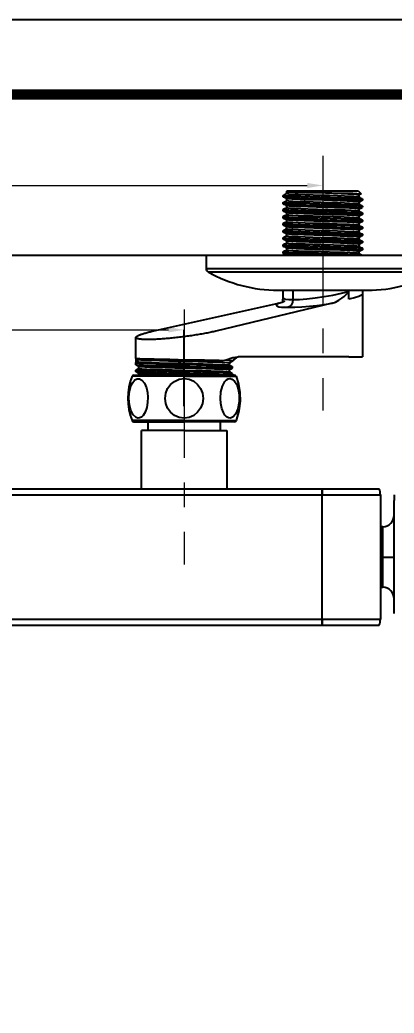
# Model space of a CAD drawing. Extents: x 1841 to 2969, y -24 to 802.
# Drawn here: x 2168.4 to 2264.7, y 547.1 to 802.5 of the extents above; entities that cross this region are included whole.
import ezdxf

# ---------------------------------------------------------------- set-up
doc = ezdxf.new("R2010")
doc.units = 0
doc.header["$LTSCALE"] = 4
doc.header["$MEASUREMENT"] = 0
doc.header["$PDMODE"] = 3
doc.header["$PDSIZE"] = -10
doc.linetypes.add('CENTER2', pattern=[28.575, 19.05, -3.175, 3.175, -3.175])
doc.layers.get('0').update_dxf_attribs({"linetype": 'CONTINUOUS'})
doc.layers.get('DEFPOINTS').update_dxf_attribs({"linetype": 'CONTINUOUS'})
doc.layers.add('1', color=7, linetype='CONTINUOUS')
doc.layers.add('Cneter', color=1, linetype='CENTER2', lineweight=13)
doc.styles.add('Daelim Dimension', font='NanumGothic_1.ttf')
doc.dimstyles.new('DEFAULT', dxfattribs={"dimscale": 2, "dimtxt": 2, "dimasz": 2, "dimexe": 0, "dimexo": 2, "dimgap": 1, "dimtad": 1, "dimdec": 1, "dimzin": 9, "dimdsep": 46, "dimtxsty": 'Daelim Dimension', "dimcen": 0.5, "dimclrd": 252, "dimclre": 252, "dimclrt": 3, "dimadec": 1, "dimazin": 0, "dimtfac": 1, "dimtdec": 1, "dimtix": 1, "dimtmove": 0, "dimatfit": 3, "dimfxl": 1, "dimtolj": 1, "dimtzin": 1, "dimlwd": 9, "dimlwe": 9, "dimarcsym": 0})

# ---------------------------------------------------------------- blocks, each defined once
blk = doc.blocks.new('*D13')
at = {"color": 5, "lineweight": 9, "ltscale": 0.5, "transparency": 16777216}
for p, q in [((2060.66, 703.17), (2060.66, 722.78)), ((2064.66, 722.78), (2206.61, 722.78)), ((2210.61, 703.17), (2210.61, 722.78))]:
    blk.add_line(p, q, dxfattribs=at)
at = {"color": 5, "ltscale": 0.5, "transparency": 16777216}
for points in [[(2064.66, 723.45), (2064.66, 722.11), (2060.66, 722.78)], [(2206.61, 723.45), (2206.61, 722.11), (2210.61, 722.78)]]:
    blk.add_solid(points, dxfattribs=at)
at = {"layer": 'DEFPOINTS', "color": 0, "ltscale": 0.5, "transparency": 16777216}
for p in [(2210.61, 722.78), (2060.66, 699.17), (2210.61, 699.17)]:
    blk.add_point(p, dxfattribs=at)
at = {"color": 7, "ltscale": 0.5, "transparency": 16777216, "insert": (2135.66, 730.21), "char_height": 10, "attachment_point": 5, "style": 'Daelim Dimension'}
blk.add_mtext('\\A1;150', dxfattribs=at)
blk = doc.blocks.new('*D14')
at = {"color": 5, "lineweight": 9, "ltscale": 0.5, "transparency": 16777216}
for p, q in [((2024.99, 763.55), (2024.99, 759.9)), ((2246.33, 763.55), (2246.33, 759.9)), ((2028.99, 759.9), (2242.33, 759.9))]:
    blk.add_line(p, q, dxfattribs=at)
at = {"color": 5, "ltscale": 0.5, "transparency": 16777216}
for points in [[(2028.99, 760.56), (2028.99, 759.23), (2024.99, 759.9)], [(2242.33, 760.56), (2242.33, 759.23), (2246.33, 759.9)]]:
    blk.add_solid(points, dxfattribs=at)
at = {"layer": 'DEFPOINTS', "color": 0, "ltscale": 0.5, "transparency": 16777216}
for p in [(2024.99, 767.55), (2246.33, 767.55), (2246.33, 759.9)]:
    blk.add_point(p, dxfattribs=at)
at = {"color": 7, "ltscale": 0.5, "transparency": 16777216, "insert": (2135.66, 767.35), "char_height": 10, "attachment_point": 5, "style": 'Daelim Dimension'}
blk.add_mtext('\\A1;150~230', dxfattribs=at)
blk = doc.blocks.new('*D22')
at = {"color": 5, "lineweight": 9, "ltscale": 0.5, "transparency": 16777216}
for p, q in [((2269.01, 644.28), (2269.01, 512.06)), ((2034.66, 642.87), (2034.66, 512.06)), ((2265.01, 512.06), (2038.66, 512.06))]:
    blk.add_line(p, q, dxfattribs=at)
at = {"color": 5, "ltscale": 0.5, "transparency": 16777216}
for points in [[(2038.66, 512.73), (2038.66, 511.39), (2034.66, 512.06)], [(2265.01, 512.73), (2265.01, 511.39), (2269.01, 512.06)]]:
    blk.add_solid(points, dxfattribs=at)
at = {"layer": 'DEFPOINTS', "color": 0, "ltscale": 0.5, "transparency": 16777216}
for p in [(2034.66, 646.87), (2269.01, 648.28), (2034.66, 512.06)]:
    blk.add_point(p, dxfattribs=at)
at = {"color": 7, "ltscale": 0.5, "transparency": 16777216, "insert": (2151.83, 519.76), "char_height": 10, "attachment_point": 5, "style": 'Daelim Dimension'}
blk.add_mtext('\\A1;234.3', dxfattribs=at)

msp = doc.modelspace()

# ---------------------------------------------------------------- linework, layer by layer
at = {"ltscale": 0.5}
for p, q in [((2255.53, 758.47), (2237.13, 758.47)), ((1937, 741.98), (2645.91, 741.98)), ((2071.66, 681.87), (2199.66, 681.87))]:
    msp.add_line(p, q, dxfattribs=at)
msp.add_lwpolyline([(1840.6, -24.32), (2969, -24.32), (2969, 802.48), (1840.6, 802.48)], close=True, dxfattribs=at)
at = {"color": 5, "linetype": 'ByBlock', "lineweight": 200, "const_width": 2.6}
msp.add_lwpolyline([(1858.75, 11.08), (2950.75, 11.08), (2950.75, 783.28), (1858.75, 783.28)], close=True, dxfattribs=at)
at = {"layer": '1', "color": 7, "linetype": 'Continuous'}
for p, q in [((2237.04, 758.37), (2237.13, 758.47)), ((2255.53, 758.47), (2256.24, 757.76)), ((2236.13, 757), (2236.13, 757.34)), ((2256.53, 756.43), (2256.53, 756.44)), ((2256.53, 756.43), (2256.53, 756.09)), ((2236.13, 755.18), (2236.13, 755.52)), ((2236.13, 753.37), (2236.13, 753.71)), ((2256.53, 754.62), (2256.53, 754.63)), ((2256.53, 754.62), (2256.53, 754.28)), ((2236.13, 751.56), (2236.13, 751.89)), ((2236.14, 751.9), (2236.14, 751.91)), ((2256.53, 752.8), (2256.53, 752.46)), ((2256.53, 750.99), (2256.53, 750.65)), ((2236.13, 749.74), (2236.13, 750.08)), ((2236.13, 747.93), (2236.13, 748.27)), ((2256.53, 749.17), (2256.53, 748.83)), ((2236.13, 746.12), (2236.13, 746.45)), ((2256.53, 747.36), (2256.53, 747.02)), ((2236.13, 744.3), (2236.13, 744.64)), ((2236.14, 744.65), (2236.14, 744.65)), ((2256.53, 745.55), (2256.53, 745.21)), ((2256.53, 743.73), (2256.53, 743.39)), ((2216.33, 741.97), (2276.33, 741.97)), ((2216.33, 741.97), (2216.33, 738.55)), ((2236.13, 742.49), (2236.13, 742.83)), ((2236.14, 742.84), (2236.14, 742.84)), ((2216.33, 738.55), (2276.33, 738.55)), ((2216.84, 737.68), (2275.82, 737.68)), ((2234.83, 732.97), (2257.83, 732.97)), ((2236.13, 731.07), (2236.13, 732.97)), ((2238.66, 732.97), (2238.66, 730.55)), ((2256.53, 732.97), (2256.53, 731.95)), ((2253.05, 730.63), (2253.05, 732.66)), ((2256.53, 731.95), (2256.53, 715.87)), ((2202.49, 722.43), (2234.98, 729.6)), ((2248.78, 729.6), (2218.82, 722.43)), ((2198.26, 715.41), (2198.26, 720.82)), ((2198.29, 714.39), (2198.29, 715.43)), ((2253.05, 715.87), (2224.54, 715.87)), ((2253.05, 715.87), (2256.53, 715.87)), ((2198.26, 713.82), (2198.26, 714.36)), ((2223.06, 713.34), (2223.06, 712.95)), ((2210.66, 710.85), (2197.28, 710.85)), ((2197.75, 711.17), (2210.66, 711.17)), ((2198.26, 712.07), (2198.26, 712.45)), ((2201.33, 711.87), (2201.33, 712.25)), ((2210.66, 711.17), (2210.72, 711.17)), ((2210.72, 710.85), (2210.66, 710.85)), ((2223.57, 711.17), (2210.72, 711.17)), ((2210.72, 710.85), (2224.04, 710.85)), ((2223.06, 711.57), (2223.06, 711.2)), ((2210.57, 699.49), (2197.28, 699.49)), ((2197.75, 699.17), (2210.57, 699.17)), ((2201.41, 696.87), (2201.41, 699.17)), ((2210.57, 699.49), (2210.66, 699.49)), ((2210.66, 699.17), (2210.57, 699.17)), ((2210.66, 699.49), (2224.04, 699.49)), ((2223.57, 699.17), (2210.66, 699.17)), ((2219.91, 699.17), (2219.91, 696.87)), ((2199.66, 681.87), (2199.66, 696.87)), ((2210.66, 696.87), (2199.66, 696.87)), ((2210.66, 696.87), (2221.66, 696.87)), ((2221.66, 696.87), (2221.66, 681.87)), ((2036.16, 681.87), (2246.16, 681.87)), ((2246.16, 680.37), (2246.16, 681.87)), ((2246.16, 681.87), (2260.76, 681.87)), ((2246.16, 681.87), (2246.16, 680.37)), ((2036.16, 680.37), (2246.16, 680.37)), ((2246.16, 648.37), (2246.16, 680.37)), ((2246.16, 680.37), (2261.16, 680.37)), ((2246.16, 648.37), (2246.16, 680.37)), ((2261.16, 680.37), (2261.16, 648.37)), ((2264.71, 680.37), (2264.71, 678.87)), ((2264.71, 649.87), (2264.71, 678.87)), ((2261.77, 672.14), (2261.16, 672.13)), ((2261.77, 664.37), (2261.77, 672.14)), ((2261.77, 664.37), (2261.16, 664.37)), ((2261.77, 656.6), (2261.77, 664.37)), ((2261.77, 664.37), (2264.71, 664.37)), ((2261.16, 656.61), (2261.77, 656.6)), ((2036.16, 648.37), (2246.16, 648.37)), ((2036.16, 646.87), (2246.16, 646.87)), ((2246.16, 646.87), (2246.16, 648.37)), ((2246.16, 648.37), (2261.16, 648.37)), ((2246.16, 648.37), (2246.16, 646.87)), ((2246.16, 646.87), (2260.76, 646.87))]:
    msp.add_line(p, q, dxfattribs=at)
for points in [[(2238.66, 757.13, 0), (2237.58, 757.18, 0), (2236.78, 757.24, 0), (2236.3, 757.29, 0), (2236.17, 757.31, 0), (2236.14, 757.33, 0), (2236.13, 757.34, 0)], [(2236.14, 757.35, 0), (2236.63, 757.6, 0), (2237.01, 757.8, 0)], [(2236.14, 757.35, 0), (2236.14, 757.35, 0), (2236.15, 757.36, 0)], [(2237, 756.53, 0), (2236.52, 756.79, 0), (2236.14, 756.98, 0)], [(2236.14, 755.54, 0), (2236.63, 755.79, 0), (2237.01, 755.99, 0)], [(2236.15, 756.98, 0), (2236.28, 756.95, 0), (2236.48, 756.92, 0), (2237.04, 756.87, 0), (2237.76, 756.83, 0), (2238.66, 756.79, 0)], [(2236.99, 757.79, 0), (2237.07, 758.11, 0), (2236.99, 758.36, 0)], [(2255.66, 756.89, 0), (2255.58, 756.92, 0), (2255.47, 756.94, 0), (2255.17, 756.97, 0), (2254.33, 757.03, 0), (2253.27, 757.09, 0), (2251.95, 757.14, 0), (2250.12, 757.21, 0), (2248.09, 757.28, 0), (2245.97, 757.34, 0), (2243.83, 757.41, 0), (2241.82, 757.48, 0), (2240.05, 757.54, 0), (2238.62, 757.61, 0), (2237.61, 757.68, 0), (2237.18, 757.73, 0), (2237.02, 757.76, 0), (2236.99, 757.78, 0), (2236.99, 757.78, 0), (2236.99, 757.79, 0)], [(2236.99, 755.97, 0), (2237.07, 756.3, 0), (2236.99, 756.55, 0)], [(2255.66, 755.08, 0), (2255.58, 755.1, 0), (2255.47, 755.12, 0), (2255.17, 755.16, 0), (2254.33, 755.22, 0), (2253.26, 755.28, 0), (2251.94, 755.33, 0), (2250.11, 755.4, 0), (2248.09, 755.46, 0), (2245.97, 755.53, 0), (2243.83, 755.59, 0), (2241.82, 755.66, 0), (2240.05, 755.73, 0), (2238.62, 755.8, 0), (2237.62, 755.86, 0), (2237.18, 755.91, 0), (2237.02, 755.95, 0), (2236.99, 755.96, 0), (2236.99, 755.97, 0), (2236.99, 755.98, 0)], [(2237, 758.34, 0), (2237, 758.34, 0), (2237, 758.34, 0), (2237, 758.34, 0), (2237.07, 758.33, 0)], [(2255.68, 755.64, 0), (2255.68, 755.64, 0), (2255.67, 755.65, 0), (2255.65, 755.67, 0), (2255.41, 755.71, 0), (2255.06, 755.75, 0), (2254.05, 755.82, 0), (2252.62, 755.88, 0), (2250.86, 755.95, 0), (2248.84, 756.02, 0), (2246.7, 756.09, 0), (2244.02, 756.17, 0), (2241.53, 756.25, 0), (2239.44, 756.34, 0), (2238.36, 756.39, 0), (2237.58, 756.45, 0), (2237.15, 756.5, 0), (2237, 756.53, 0)], [(2237.07, 758.33, 0), (2237.37, 758.29, 0), (2237.92, 758.26, 0), (2239.22, 758.21, 0)], [(2255.67, 757.45, 0), (2255.68, 757.46, 0), (2255.67, 757.47, 0), (2255.65, 757.48, 0), (2255.42, 757.53, 0), (2255.08, 757.56, 0), (2254.12, 757.63, 0), (2252.76, 757.69, 0), (2251.07, 757.76, 0), (2249.14, 757.82, 0), (2247.06, 757.89, 0), (2244.43, 757.97, 0), (2241.96, 758.05, 0), (2239.83, 758.13, 0), (2238.7, 758.19, 0), (2237.83, 758.24, 0), (2237.36, 758.28, 0), (2237.08, 758.32, 0)], [(2256.52, 756.45, 0), (2256.45, 756.47, 0), (2256.36, 756.48, 0), (2256.12, 756.51, 0), (2255.43, 756.57, 0), (2254.56, 756.61, 0), (2253.47, 756.66, 0), (2251.08, 756.75, 0), (2248.28, 756.83, 0), (2245.63, 756.9, 0), (2243.03, 756.98, 0), (2240.66, 757.06, 0), (2238.66, 757.13, 0)], [(2238.66, 756.79, 0), (2240.5, 756.72, 0), (2242.67, 756.65, 0), (2245.07, 756.58, 0), (2247.53, 756.51, 0), (2249.92, 756.44, 0), (2251.98, 756.37, 0), (2253.75, 756.31, 0), (2255.13, 756.24, 0), (2256.07, 756.18, 0), (2256.38, 756.14, 0), (2256.5, 756.11, 0), (2256.53, 756.1, 0), (2256.53, 756.09, 0)], [(2239.22, 758.21, 0), (2241.17, 758.16, 0), (2243.52, 758.11, 0), (2246.1, 758.06, 0), (2248.71, 758.01, 0), (2251.16, 757.95, 0), (2252.74, 757.92, 0), (2254.09, 757.88, 0), (2255.14, 757.84, 0), (2256.01, 757.79, 0), (2256.19, 757.77, 0), (2256.23, 757.76, 0), (2256.25, 757.75, 0)], [(2255.68, 757.46, 0), (2255.59, 757.13, 0), (2255.68, 756.88, 0)], [(2255.66, 756.89, 0), (2256.14, 756.64, 0), (2256.52, 756.44, 0)], [(2256.22, 757.73, 0), (2255.91, 757.57, 0), (2255.67, 757.45, 0)], [(2256.52, 756.08, 0), (2256.05, 755.83, 0), (2255.67, 755.63, 0)], [(2256.25, 757.75, 0), (2256.25, 757.75, 0), (2256.24, 757.74, 0)], [(2256.53, 756.09, 0), (2256.53, 756.08, 0), (2256.52, 756.07, 0)], [(2238.66, 755.32, 0), (2237.58, 755.37, 0), (2236.78, 755.42, 0), (2236.3, 755.47, 0), (2236.17, 755.5, 0), (2236.14, 755.51, 0), (2236.13, 755.52, 0), (2236.13, 755.52, 0)], [(2236.13, 755.18, 0), (2236.14, 755.17, 0), (2236.17, 755.16, 0), (2236.3, 755.13, 0), (2236.78, 755.08, 0), (2237.58, 755.03, 0), (2238.66, 754.97, 0)], [(2238.66, 753.5, 0), (2237.58, 753.56, 0), (2236.78, 753.61, 0), (2236.3, 753.66, 0), (2236.17, 753.68, 0), (2236.14, 753.7, 0), (2236.13, 753.71, 0)], [(2237.01, 752.91, 0), (2236.52, 753.16, 0), (2236.13, 753.36, 0)], [(2236.14, 755.53, 0), (2236.14, 755.54, 0), (2236.15, 755.54, 0)], [(2237.01, 754.71, 0), (2236.53, 754.97, 0), (2236.14, 755.17, 0)], [(2236.14, 753.72, 0), (2236.62, 753.97, 0), (2237, 754.17, 0)], [(2236.14, 753.72, 0), (2236.14, 753.72, 0), (2236.15, 753.73, 0)], [(2236.15, 753.36, 0), (2236.28, 753.32, 0), (2236.47, 753.29, 0), (2237.04, 753.25, 0), (2237.75, 753.21, 0), (2238.66, 753.16, 0)], [(2236.99, 754.16, 0), (2237.07, 754.48, 0), (2236.99, 754.74, 0)], [(2242.47, 753.83, 0), (2240.71, 753.89, 0), (2239.23, 753.95, 0), (2238.08, 754.01, 0), (2237.33, 754.08, 0), (2237.09, 754.11, 0), (2237, 754.14, 0), (2236.99, 754.15, 0), (2236.99, 754.16, 0), (2236.99, 754.16, 0)], [(2242.47, 754.41, 0), (2240.83, 754.46, 0), (2239.43, 754.52, 0), (2238.3, 754.58, 0), (2237.74, 754.62, 0), (2237.33, 754.66, 0), (2237.1, 754.69, 0), (2237.01, 754.72, 0)], [(2256.52, 754.63, 0), (2256.45, 754.65, 0), (2256.36, 754.67, 0), (2256.12, 754.7, 0), (2255.43, 754.75, 0), (2254.56, 754.8, 0), (2253.47, 754.85, 0), (2251.07, 754.93, 0), (2248.27, 755.02, 0), (2245.62, 755.09, 0), (2243.03, 755.17, 0), (2240.66, 755.24, 0), (2238.66, 755.32, 0)], [(2238.66, 754.97, 0), (2239.7, 754.93, 0), (2240.46, 754.91, 0), (2241.26, 754.88, 0), (2242.11, 754.85, 0)], [(2242.11, 753.38, 0), (2240.82, 753.42, 0), (2240.04, 753.45, 0), (2239.32, 753.48, 0), (2238.66, 753.5, 0)], [(2242.11, 754.85, 0), (2244.55, 754.78, 0), (2247.08, 754.71, 0), (2249.57, 754.64, 0), (2251.86, 754.56, 0), (2253.8, 754.49, 0), (2255.29, 754.42, 0), (2256.04, 754.36, 0), (2256.45, 754.31, 0), (2256.51, 754.3, 0), (2256.53, 754.29, 0), (2256.53, 754.28, 0)], [(2256.52, 752.82, 0), (2256.39, 752.85, 0), (2256.22, 752.88, 0), (2255.73, 752.92, 0), (2255.12, 752.95, 0), (2254.35, 752.99, 0), (2252.63, 753.06, 0), (2250.56, 753.13, 0), (2247.79, 753.21, 0), (2244.89, 753.3, 0), (2242.11, 753.38, 0)], [(2255.67, 753.82, 0), (2255.67, 753.83, 0), (2255.66, 753.84, 0), (2255.65, 753.85, 0), (2255.62, 753.86, 0), (2255.2, 753.92, 0), (2254.59, 753.97, 0), (2253.24, 754.04, 0), (2251.46, 754.12, 0), (2249.35, 754.19, 0), (2247.05, 754.26, 0), (2244.71, 754.33, 0), (2242.47, 754.41, 0)], [(2255.65, 753.27, 0), (2255.54, 753.3, 0), (2255.38, 753.32, 0), (2254.93, 753.37, 0), (2253.65, 753.44, 0), (2252.08, 753.51, 0), (2250.18, 753.58, 0), (2247.64, 753.66, 0), (2245, 753.74, 0), (2242.47, 753.83, 0)], [(2255.67, 753.83, 0), (2255.59, 753.5, 0), (2255.67, 753.25, 0)], [(2255.68, 755.64, 0), (2255.6, 755.32, 0), (2255.68, 755.06, 0)], [(2256.52, 754.27, 0), (2256.04, 754.01, 0), (2255.65, 753.81, 0)], [(2255.66, 755.08, 0), (2256.14, 754.83, 0), (2256.52, 754.63, 0)], [(2238.66, 751.69, 0), (2237.58, 751.74, 0), (2236.78, 751.79, 0), (2236.3, 751.84, 0), (2236.17, 751.87, 0), (2236.14, 751.88, 0), (2236.13, 751.89, 0), (2236.13, 751.89, 0)], [(2236.13, 751.56, 0), (2236.13, 751.55, 0), (2236.14, 751.54, 0), (2236.17, 751.53, 0), (2236.3, 751.51, 0), (2236.78, 751.45, 0), (2237.58, 751.4, 0), (2238.66, 751.35, 0)], [(2236.14, 751.9, 0), (2236.62, 752.16, 0), (2237.01, 752.36, 0)], [(2237.01, 751.09, 0), (2236.53, 751.34, 0), (2236.14, 751.54, 0)], [(2236.99, 752.34, 0), (2237.07, 752.67, 0), (2236.99, 752.92, 0)], [(2255.65, 751.46, 0), (2255.44, 751.5, 0), (2255.13, 751.53, 0), (2254.27, 751.6, 0), (2253.2, 751.65, 0), (2251.87, 751.71, 0), (2249.05, 751.8, 0), (2245.92, 751.9, 0), (2243.79, 751.97, 0), (2241.79, 752.04, 0), (2240.04, 752.1, 0), (2238.62, 752.17, 0), (2237.61, 752.24, 0), (2237.18, 752.28, 0), (2237.02, 752.32, 0), (2237, 752.33, 0), (2236.99, 752.34, 0), (2237, 752.35, 0)], [(2236.99, 750.53, 0), (2237.07, 750.86, 0), (2236.99, 751.11, 0)], [(2255.68, 752.01, 0), (2255.68, 752.02, 0), (2255.67, 752.02, 0), (2255.65, 752.04, 0), (2255.4, 752.09, 0), (2255.04, 752.12, 0), (2254.02, 752.19, 0), (2252.59, 752.26, 0), (2250.82, 752.32, 0), (2248.81, 752.39, 0), (2246.67, 752.46, 0), (2243.99, 752.54, 0), (2241.5, 752.63, 0), (2239.42, 752.71, 0), (2238.35, 752.76, 0), (2237.57, 752.82, 0), (2237.15, 752.87, 0), (2237.05, 752.89, 0), (2237.01, 752.91, 0)], [(2255.67, 750.2, 0), (2255.67, 750.2, 0), (2255.67, 750.21, 0), (2255.64, 750.22, 0), (2255.41, 750.27, 0), (2255.06, 750.31, 0), (2254.05, 750.37, 0), (2252.63, 750.44, 0), (2250.87, 750.51, 0), (2248.88, 750.58, 0), (2246.74, 750.64, 0), (2244.06, 750.73, 0), (2241.58, 750.81, 0), (2239.48, 750.89, 0), (2238.4, 750.95, 0), (2237.61, 751, 0), (2237.18, 751.05, 0), (2237.01, 751.09, 0)], [(2238.66, 753.16, 0), (2240.5, 753.09, 0), (2242.67, 753.02, 0), (2245.07, 752.95, 0), (2247.53, 752.88, 0), (2249.92, 752.81, 0), (2251.98, 752.75, 0), (2253.75, 752.68, 0), (2255.13, 752.62, 0), (2256.07, 752.55, 0), (2256.37, 752.51, 0), (2256.5, 752.48, 0), (2256.53, 752.47, 0), (2256.53, 752.46, 0)], [(2256.51, 751.01, 0), (2256.34, 751.04, 0), (2256.08, 751.07, 0), (2255.38, 751.13, 0), (2254.5, 751.18, 0), (2253.41, 751.22, 0), (2251.01, 751.3, 0), (2248.21, 751.39, 0), (2245.58, 751.46, 0), (2243, 751.54, 0), (2240.65, 751.61, 0), (2238.66, 751.69, 0)], [(2238.66, 751.35, 0), (2240.5, 751.28, 0), (2242.67, 751.21, 0), (2245.07, 751.14, 0), (2247.53, 751.07, 0), (2249.92, 751, 0), (2251.98, 750.93, 0), (2253.75, 750.87, 0), (2255.13, 750.8, 0), (2256.07, 750.74, 0), (2256.37, 750.7, 0), (2256.5, 750.67, 0), (2256.53, 750.66, 0), (2256.53, 750.65, 0)], [(2255.68, 752.02, 0), (2255.6, 751.69, 0), (2255.68, 751.43, 0)], [(2255.65, 753.27, 0), (2256.14, 753.01, 0), (2256.53, 752.81, 0)], [(2255.65, 751.46, 0), (2256.14, 751.2, 0), (2256.52, 751, 0)], [(2256.54, 752.45, 0), (2256.05, 752.2, 0), (2255.66, 752, 0)], [(2256.53, 752.8, 0), (2256.53, 752.81, 0), (2256.52, 752.81, 0)], [(2256.53, 752.45, 0), (2256.53, 752.45, 0), (2256.52, 752.45, 0)], [(2256.53, 750.99, 0), (2256.53, 751, 0), (2256.52, 751, 0)], [(2236.13, 750.09, 0), (2236.62, 750.34, 0), (2237, 750.54, 0)], [(2238.66, 749.87, 0), (2237.58, 749.93, 0), (2236.78, 749.98, 0), (2236.3, 750.03, 0), (2236.17, 750.05, 0), (2236.14, 750.07, 0), (2236.13, 750.08, 0)], [(2236.13, 749.74, 0), (2236.14, 749.73, 0), (2236.17, 749.71, 0), (2236.3, 749.69, 0), (2236.78, 749.64, 0), (2237.58, 749.59, 0), (2238.66, 749.53, 0)], [(2236.13, 748.27, 0), (2236.62, 748.53, 0), (2237, 748.73, 0)], [(2238.66, 748.06, 0), (2237.58, 748.11, 0), (2236.78, 748.16, 0), (2236.3, 748.22, 0), (2236.17, 748.24, 0), (2236.14, 748.26, 0), (2236.13, 748.26, 0), (2236.13, 748.27, 0)], [(2237.01, 749.27, 0), (2236.52, 749.53, 0), (2236.14, 749.73, 0)], [(2255.65, 749.64, 0), (2255.45, 749.68, 0), (2255.15, 749.72, 0), (2254.3, 749.78, 0), (2253.22, 749.84, 0), (2251.9, 749.89, 0), (2250.07, 749.96, 0), (2248.05, 750.02, 0), (2245.93, 750.09, 0), (2243.8, 750.15, 0), (2241.8, 750.22, 0), (2240.04, 750.29, 0), (2238.62, 750.36, 0), (2237.61, 750.42, 0), (2237.19, 750.47, 0), (2237.02, 750.51, 0), (2237, 750.52, 0), (2236.99, 750.53, 0), (2236.99, 750.53, 0)], [(2236.99, 748.71, 0), (2237.07, 749.04, 0), (2236.99, 749.3, 0)], [(2255.66, 747.82, 0), (2255.58, 747.85, 0), (2255.47, 747.87, 0), (2255.17, 747.9, 0), (2254.32, 747.96, 0), (2253.26, 748.02, 0), (2251.94, 748.07, 0), (2250.11, 748.14, 0), (2248.08, 748.21, 0), (2245.97, 748.27, 0), (2243.83, 748.34, 0), (2241.82, 748.41, 0), (2240.05, 748.47, 0), (2238.63, 748.54, 0), (2237.62, 748.61, 0), (2237.19, 748.65, 0), (2237.02, 748.69, 0), (2236.99, 748.71, 0), (2236.99, 748.71, 0), (2236.99, 748.72, 0)], [(2255.67, 748.38, 0), (2255.67, 748.39, 0), (2255.67, 748.4, 0), (2255.65, 748.41, 0), (2255.41, 748.46, 0), (2255.05, 748.49, 0), (2254.04, 748.56, 0), (2252.63, 748.63, 0), (2250.88, 748.69, 0), (2248.88, 748.76, 0), (2246.75, 748.83, 0), (2244.08, 748.91, 0), (2241.6, 748.99, 0), (2239.5, 749.08, 0), (2238.42, 749.13, 0), (2237.63, 749.19, 0), (2237.18, 749.24, 0), (2237.01, 749.27, 0)], [(2256.51, 749.19, 0), (2256.35, 749.23, 0), (2256.1, 749.26, 0), (2255.4, 749.31, 0), (2254.52, 749.36, 0), (2253.43, 749.4, 0), (2251.03, 749.49, 0), (2248.24, 749.57, 0), (2245.6, 749.65, 0), (2243.01, 749.73, 0), (2240.65, 749.8, 0), (2238.66, 749.87, 0)], [(2238.66, 749.53, 0), (2240.5, 749.46, 0), (2242.67, 749.4, 0), (2245.07, 749.32, 0), (2247.53, 749.25, 0), (2249.92, 749.19, 0), (2251.98, 749.12, 0), (2253.75, 749.05, 0), (2255.13, 748.99, 0), (2256.07, 748.92, 0), (2256.37, 748.88, 0), (2256.5, 748.86, 0), (2256.53, 748.84, 0), (2256.53, 748.83, 0)], [(2255.67, 750.2, 0), (2255.59, 749.87, 0), (2255.67, 749.62, 0)], [(2255.68, 748.39, 0), (2255.59, 748.06, 0), (2255.68, 747.81, 0)], [(2255.65, 749.64, 0), (2256.14, 749.39, 0), (2256.52, 749.19, 0)], [(2256.53, 750.64, 0), (2256.04, 750.39, 0), (2255.66, 750.19, 0)], [(2256.53, 748.83, 0), (2256.04, 748.57, 0), (2255.66, 748.37, 0)], [(2256.53, 750.64, 0), (2256.53, 750.64, 0), (2256.52, 750.64, 0)], [(2256.53, 749.17, 0), (2256.53, 749.18, 0), (2256.52, 749.18, 0)], [(2256.53, 748.83, 0), (2256.53, 748.82, 0), (2256.52, 748.82, 0)], [(2237, 747.46, 0), (2236.52, 747.72, 0), (2236.13, 747.92, 0)], [(2236.13, 746.46, 0), (2236.62, 746.72, 0), (2237.01, 746.92, 0)], [(2238.66, 746.25, 0), (2237.58, 746.3, 0), (2236.78, 746.35, 0), (2236.3, 746.4, 0), (2236.17, 746.43, 0), (2236.14, 746.44, 0), (2236.13, 746.45, 0), (2236.13, 746.45, 0)], [(2237.01, 745.65, 0), (2236.53, 745.9, 0), (2236.14, 746.1, 0)], [(2236.15, 747.91, 0), (2236.28, 747.88, 0), (2236.48, 747.85, 0), (2237.04, 747.81, 0), (2237.76, 747.76, 0), (2238.66, 747.72, 0)], [(2236.15, 746.1, 0), (2236.29, 746.06, 0), (2236.49, 746.04, 0), (2237.06, 745.99, 0), (2237.77, 745.95, 0), (2238.66, 745.91, 0)], [(2236.99, 746.9, 0), (2237.07, 747.23, 0), (2236.99, 747.48, 0)], [(2255.65, 746.01, 0), (2255.44, 746.06, 0), (2255.13, 746.09, 0), (2254.26, 746.15, 0), (2253.19, 746.21, 0), (2251.87, 746.26, 0), (2250.04, 746.33, 0), (2248.02, 746.39, 0), (2245.92, 746.46, 0), (2243.79, 746.53, 0), (2241.79, 746.59, 0), (2240.04, 746.66, 0), (2238.63, 746.73, 0), (2237.62, 746.79, 0), (2237.19, 746.84, 0), (2237.02, 746.88, 0), (2236.99, 746.89, 0), (2236.99, 746.9, 0), (2236.99, 746.91, 0)], [(2255.68, 746.57, 0), (2255.68, 746.58, 0), (2255.67, 746.58, 0), (2255.65, 746.6, 0), (2255.4, 746.64, 0), (2255.03, 746.68, 0), (2254.02, 746.75, 0), (2252.6, 746.82, 0), (2250.83, 746.88, 0), (2248.82, 746.95, 0), (2246.68, 747.02, 0), (2244, 747.1, 0), (2241.51, 747.18, 0), (2239.43, 747.27, 0), (2238.37, 747.32, 0), (2237.58, 747.38, 0), (2237.16, 747.43, 0), (2237.05, 747.45, 0), (2237, 747.46, 0)], [(2256.52, 747.38, 0), (2256.45, 747.4, 0), (2256.36, 747.42, 0), (2256.11, 747.44, 0), (2255.43, 747.49, 0), (2254.55, 747.54, 0), (2253.47, 747.59, 0), (2251.07, 747.67, 0), (2248.27, 747.76, 0), (2245.62, 747.84, 0), (2243.03, 747.91, 0), (2240.66, 747.98, 0), (2238.66, 748.06, 0)], [(2238.66, 747.72, 0), (2240.5, 747.65, 0), (2242.67, 747.58, 0), (2245.07, 747.51, 0), (2247.53, 747.44, 0), (2249.92, 747.37, 0), (2251.98, 747.31, 0), (2253.75, 747.24, 0), (2255.13, 747.18, 0), (2256.07, 747.11, 0), (2256.37, 747.07, 0), (2256.5, 747.04, 0), (2256.53, 747.03, 0), (2256.53, 747.02, 0)], [(2256.51, 745.57, 0), (2256.34, 745.6, 0), (2256.08, 745.63, 0), (2255.38, 745.68, 0), (2254.49, 745.73, 0), (2253.4, 745.78, 0), (2251, 745.86, 0), (2248.21, 745.95, 0), (2245.58, 746.02, 0), (2243, 746.09, 0), (2240.64, 746.17, 0), (2238.66, 746.25, 0)], [(2238.66, 745.91, 0), (2240.5, 745.84, 0), (2242.67, 745.76, 0), (2245.07, 745.7, 0), (2247.53, 745.63, 0), (2249.92, 745.55, 0), (2251.98, 745.49, 0), (2253.75, 745.43, 0), (2255.13, 745.36, 0), (2256.07, 745.29, 0), (2256.37, 745.26, 0), (2256.5, 745.23, 0), (2256.53, 745.22, 0), (2256.53, 745.21, 0)], [(2255.68, 746.58, 0), (2255.6, 746.25, 0), (2255.68, 745.99, 0)], [(2255.65, 746.01, 0), (2256.14, 745.76, 0), (2256.52, 745.56, 0)], [(2255.66, 747.82, 0), (2256.15, 747.57, 0), (2256.53, 747.37, 0)], [(2256.53, 747.01, 0), (2256.05, 746.76, 0), (2255.66, 746.56, 0)], [(2256.53, 747.36, 0), (2256.53, 747.37, 0), (2256.52, 747.37, 0)], [(2256.53, 747.01, 0), (2256.53, 747.01, 0), (2256.52, 747.01, 0)], [(2238.66, 744.43, 0), (2237.58, 744.48, 0), (2236.78, 744.54, 0), (2236.3, 744.59, 0), (2236.17, 744.61, 0), (2236.14, 744.62, 0), (2236.13, 744.64, 0)], [(2236.13, 744.3, 0), (2236.13, 744.29, 0), (2236.14, 744.28, 0), (2236.17, 744.27, 0), (2236.3, 744.25, 0), (2236.78, 744.2, 0), (2237.58, 744.14, 0), (2238.66, 744.09, 0)], [(2236.13, 742.83, 0), (2236.62, 743.09, 0), (2237, 743.29, 0)], [(2236.14, 744.65, 0), (2236.62, 744.9, 0), (2237.01, 745.1, 0)], [(2237.01, 743.83, 0), (2236.52, 744.09, 0), (2236.14, 744.29, 0)], [(2236.98, 743.27, 0), (2237.07, 743.6, 0), (2236.98, 743.85, 0)], [(2236.99, 745.09, 0), (2237.08, 745.41, 0), (2236.99, 745.67, 0)], [(2255.65, 744.2, 0), (2255.45, 744.24, 0), (2255.14, 744.28, 0), (2254.29, 744.34, 0), (2253.21, 744.39, 0), (2251.89, 744.45, 0), (2249.07, 744.55, 0), (2245.93, 744.65, 0), (2243.79, 744.71, 0), (2241.79, 744.78, 0), (2240.04, 744.85, 0), (2238.62, 744.91, 0), (2237.61, 744.98, 0), (2237.19, 745.03, 0), (2237.02, 745.06, 0), (2237, 745.08, 0), (2236.99, 745.08, 0), (2237, 745.09, 0)], [(2255.66, 742.38, 0), (2255.58, 742.41, 0), (2255.48, 742.42, 0), (2255.18, 742.46, 0), (2254.33, 742.52, 0), (2253.27, 742.58, 0), (2251.96, 742.63, 0), (2250.13, 742.7, 0), (2248.11, 742.76, 0), (2245.99, 742.83, 0), (2243.85, 742.9, 0), (2241.84, 742.96, 0), (2240.06, 743.03, 0), (2238.64, 743.1, 0), (2237.63, 743.17, 0), (2237.19, 743.21, 0), (2237.02, 743.25, 0), (2236.99, 743.26, 0), (2236.99, 743.27, 0), (2236.99, 743.28, 0)], [(2255.67, 744.75, 0), (2255.67, 744.76, 0), (2255.67, 744.77, 0), (2255.64, 744.78, 0), (2255.41, 744.83, 0), (2255.05, 744.87, 0), (2254.05, 744.93, 0), (2252.63, 745, 0), (2250.87, 745.07, 0), (2248.87, 745.13, 0), (2246.74, 745.2, 0), (2244.06, 745.28, 0), (2241.57, 745.37, 0), (2239.48, 745.45, 0), (2238.4, 745.51, 0), (2237.6, 745.56, 0), (2237.17, 745.61, 0), (2237.01, 745.65, 0)], [(2255.67, 742.94, 0), (2255.67, 742.95, 0), (2255.67, 742.95, 0), (2255.65, 742.97, 0), (2255.41, 743.01, 0), (2255.05, 743.05, 0), (2254.04, 743.12, 0), (2252.63, 743.19, 0), (2250.88, 743.25, 0), (2248.88, 743.32, 0), (2246.75, 743.39, 0), (2244.08, 743.47, 0), (2241.6, 743.55, 0), (2239.5, 743.64, 0), (2238.42, 743.69, 0), (2237.63, 743.75, 0), (2237.18, 743.79, 0), (2237.01, 743.83, 0)], [(2256.51, 743.75, 0), (2256.34, 743.79, 0), (2256.09, 743.82, 0), (2255.4, 743.87, 0), (2254.51, 743.92, 0), (2253.42, 743.96, 0), (2251.02, 744.05, 0), (2248.23, 744.13, 0), (2245.59, 744.2, 0), (2243.01, 744.28, 0), (2240.65, 744.36, 0), (2238.66, 744.43, 0)], [(2238.66, 744.09, 0), (2240.5, 744.02, 0), (2242.67, 743.95, 0), (2245.07, 743.88, 0), (2247.53, 743.81, 0), (2249.92, 743.74, 0), (2251.98, 743.67, 0), (2253.75, 743.61, 0), (2255.13, 743.55, 0), (2256.07, 743.48, 0), (2256.37, 743.44, 0), (2256.5, 743.41, 0), (2256.53, 743.4, 0), (2256.53, 743.39, 0)], [(2255.68, 744.76, 0), (2255.59, 744.43, 0), (2255.67, 744.18, 0)], [(2255.65, 744.2, 0), (2256.14, 743.94, 0), (2256.52, 743.74, 0)], [(2256.53, 745.2, 0), (2256.05, 744.94, 0), (2255.66, 744.75, 0)], [(2256.53, 743.38, 0), (2256.04, 743.13, 0), (2255.66, 742.93, 0)], [(2256.53, 745.55, 0), (2256.53, 745.55, 0), (2256.52, 745.56, 0)], [(2256.53, 745.2, 0), (2256.53, 745.2, 0), (2256.52, 745.19, 0)], [(2256.53, 743.73, 0), (2256.53, 743.74, 0), (2256.52, 743.74, 0)], [(2256.53, 743.39, 0), (2256.53, 743.38, 0), (2256.52, 743.38, 0)], [(2238.66, 742.62, 0), (2237.58, 742.67, 0), (2236.78, 742.72, 0), (2236.3, 742.77, 0), (2236.17, 742.8, 0), (2236.14, 742.81, 0), (2236.13, 742.83, 0)], [(2237.01, 742.02, 0), (2236.52, 742.27, 0), (2236.14, 742.47, 0)], [(2236.15, 742.47, 0), (2236.29, 742.43, 0), (2236.49, 742.41, 0), (2237.05, 742.36, 0), (2237.76, 742.32, 0), (2238.66, 742.28, 0)], [(2237.25, 741.97, 0), (2237.08, 742, 0), (2237.01, 742.02, 0)], [(2256.37, 741.97, 0), (2255.68, 742.04, 0), (2254.47, 742.1, 0), (2252.82, 742.17, 0), (2250.43, 742.25, 0), (2247.72, 742.33, 0), (2245.21, 742.41, 0), (2242.76, 742.47, 0), (2240.54, 742.54, 0), (2238.66, 742.62, 0)], [(2238.66, 742.28, 0), (2239.99, 742.22, 0), (2241.53, 742.17, 0), (2243.74, 742.11, 0), (2246.08, 742.04, 0), (2248.45, 741.97, 0)], [(2255.67, 742.95, 0), (2255.59, 742.62, 0), (2255.67, 742.36, 0)], [(2255.66, 742.38, 0), (2256.1, 742.15, 0), (2256.45, 741.97, 0)], [(2236.07, 730.19, 0), (2236.03, 730.27, 0), (2236.05, 730.43, 0), (2236.13, 731.08, 0)], [(2236.13, 731.07, 0), (2236.17, 730.95, 0), (2236.3, 730.85, 0), (2236.78, 730.68, 0), (2237.58, 730.58, 0), (2238.66, 730.55, 0)], [(2238.66, 730.55, 0), (2238.55, 729.81, 0), (2238.22, 729.14, 0), (2237.83, 728.77, 0), (2237.41, 728.58, 0)], [(2238.66, 730.55, 0), (2240.32, 730.6, 0), (2242.28, 730.75, 0), (2244.42, 730.99, 0), (2246.66, 731.32, 0), (2248.97, 731.72, 0), (2251.13, 732.18, 0), (2253.05, 732.66, 0)], [(2248.78, 729.6, 0), (2249.64, 729.91, 0), (2250.47, 730.38, 0), (2251.29, 730.96, 0), (2251.81, 731.38, 0), (2252.34, 731.85, 0), (2252.56, 732.04, 0), (2252.78, 732.26, 0), (2252.95, 732.46, 0), (2253.01, 732.55, 0), (2253.05, 732.66, 0)], [(2256.53, 731.95, 0), (2256.46, 731.81, 0), (2256.3, 731.68, 0), (2255.62, 731.35, 0), (2254.52, 731, 0), (2253.05, 730.63, 0)], [(2234.98, 729.6, 0), (2234.56, 729.35, 0), (2234.41, 729.17, 0), (2234.4, 729.04, 0), (2234.51, 728.92, 0), (2235.03, 728.74, 0), (2235.69, 728.64, 0), (2236.47, 728.59, 0), (2237.41, 728.58, 0)], [(2234.98, 729.6, 0), (2235.88, 729.9, 0), (2236.56, 730.23, 0)], [(2237.41, 728.58, 0), (2239.13, 728.62, 0), (2240.94, 728.72, 0), (2242.95, 728.89, 0), (2244.79, 729.08, 0), (2246.75, 729.32, 0), (2248.78, 729.6, 0)], [(2201.33, 720.29, 0), (2201.07, 720.29, 0), (2200.83, 720.29, 0), (2200.6, 720.3, 0), (2200.38, 720.3, 0), (2200.16, 720.31, 0), (2199.96, 720.32, 0), (2199.77, 720.34, 0), (2199.59, 720.35, 0), (2199.42, 720.37, 0), (2199.26, 720.39, 0), (2199.11, 720.41, 0), (2198.98, 720.44, 0), (2198.85, 720.46, 0), (2198.74, 720.49, 0), (2198.64, 720.52, 0), (2198.55, 720.55, 0), (2198.47, 720.58, 0), (2198.4, 720.62, 0), (2198.35, 720.66, 0), (2198.31, 720.7, 0), (2198.28, 720.74, 0), (2198.26, 720.78, 0), (2198.26, 720.82, 0), (2198.27, 720.87, 0), (2198.29, 720.91, 0), (2198.32, 720.96, 0), (2198.36, 721.01, 0), (2198.42, 721.06, 0), (2198.49, 721.12, 0), (2198.57, 721.17, 0), (2198.66, 721.22, 0), (2198.76, 721.28, 0), (2198.88, 721.34, 0), (2199.01, 721.4, 0), (2199.15, 721.46, 0), (2199.3, 721.52, 0), (2199.46, 721.58, 0), (2199.63, 721.64, 0), (2199.82, 721.7, 0), (2200.01, 721.77, 0), (2200.21, 721.83, 0), (2200.43, 721.9, 0), (2200.65, 721.96, 0), (2200.89, 722.03, 0), (2201.13, 722.09, 0), (2201.39, 722.16, 0), (2201.65, 722.23, 0), (2201.92, 722.3, 0), (2202.2, 722.36, 0), (2202.49, 722.43, 0)], [(2218.82, 722.43, 0), (2218.53, 722.36, 0), (2218.22, 722.3, 0), (2217.91, 722.23, 0), (2217.59, 722.16, 0), (2217.26, 722.09, 0), (2216.93, 722.03, 0), (2216.59, 721.96, 0), (2216.25, 721.9, 0), (2215.9, 721.83, 0), (2215.54, 721.77, 0), (2215.18, 721.7, 0), (2214.81, 721.64, 0), (2214.45, 721.58, 0), (2214.07, 721.52, 0), (2213.7, 721.46, 0), (2213.32, 721.4, 0), (2212.94, 721.34, 0), (2212.55, 721.28, 0), (2212.17, 721.22, 0), (2211.78, 721.17, 0), (2211.39, 721.12, 0), (2211, 721.06, 0), (2210.61, 721.01, 0), (2210.22, 720.96, 0), (2209.83, 720.91, 0), (2209.45, 720.87, 0), (2209.06, 720.82, 0), (2208.67, 720.78, 0), (2208.29, 720.74, 0), (2207.91, 720.7, 0), (2207.53, 720.66, 0), (2207.15, 720.62, 0), (2206.78, 720.58, 0), (2206.41, 720.55, 0), (2206.05, 720.52, 0), (2205.69, 720.49, 0), (2205.34, 720.46, 0), (2204.99, 720.44, 0), (2204.64, 720.41, 0), (2204.31, 720.39, 0), (2203.97, 720.37, 0), (2203.65, 720.35, 0), (2203.33, 720.34, 0), (2203.02, 720.32, 0), (2202.72, 720.31, 0), (2202.42, 720.3, 0), (2202.14, 720.3, 0), (2201.86, 720.29, 0), (2201.59, 720.29, 0), (2201.33, 720.29, 0)], [(2198.4, 715.38, 0), (2198.27, 715.4, 0), (2198.26, 715.41, 0), (2198.26, 715.41, 0)], [(2198.7, 715.2, 0), (2198.47, 715.33, 0), (2198.29, 715.43, 0)], [(2201.33, 715.25, 0), (2200.19, 715.28, 0), (2199.3, 715.32, 0), (2198.79, 715.34, 0), (2198.45, 715.37, 0)], [(2198.87, 715.13, 0), (2198.46, 715.36, 0)], [(2198.68, 714.58, 0), (2198.79, 714.91, 0), (2198.7, 715.16, 0)], [(2198.7, 715.16, 0), (2198.75, 715.15, 0), (2198.8, 715.14, 0)], [(2198.87, 715.13, 0), (2199.57, 715.07, 0), (2200.74, 715.01, 0), (2202.35, 714.95, 0), (2204.3, 714.89, 0), (2206.64, 714.83, 0), (2209.16, 714.77, 0), (2211.74, 714.71, 0), (2214.32, 714.65, 0), (2216.71, 714.59, 0), (2218.79, 714.53, 0), (2220.47, 714.46, 0), (2221.65, 714.4, 0), (2222.15, 714.36, 0), (2222.35, 714.32, 0), (2222.38, 714.31, 0), (2222.39, 714.3, 0), (2222.39, 714.3, 0)], [(2219.65, 714.86, 0), (2217.89, 714.91, 0), (2215.87, 714.95, 0), (2213.67, 714.99, 0), (2209.17, 715.08, 0), (2206.96, 715.12, 0), (2204.87, 715.16, 0), (2202.98, 715.2, 0), (2201.33, 715.25, 0)], [(2221.48, 715.03, 0), (2223.16, 715.67, 0), (2224.54, 715.87, 0)], [(2198.26, 714.36, 0), (2198.26, 714.35, 0), (2198.27, 714.34, 0), (2198.31, 714.33, 0), (2198.46, 714.3, 0), (2199.05, 714.24, 0), (2200.02, 714.18, 0), (2201.33, 714.13, 0)], [(2198.26, 712.46, 0), (2198.65, 712.68, 0), (2198.96, 712.86, 0)], [(2198.27, 713.81, 0), (2198.32, 713.79, 0), (2198.41, 713.78, 0), (2198.64, 713.75, 0), (2199.32, 713.71, 0), (2200.2, 713.66, 0), (2201.33, 713.62, 0)], [(2198.29, 714.38, 0), (2198.68, 714.61, 0)], [(2198.95, 713.41, 0), (2198.59, 713.63, 0), (2198.3, 713.79, 0)], [(2198.69, 714.58, 0), (2198.79, 714.56, 0), (2198.95, 714.54, 0), (2199.39, 714.5, 0), (2200.66, 714.44, 0), (2202.26, 714.38, 0), (2204.22, 714.32, 0), (2206.91, 714.25, 0), (2209.82, 714.18, 0), (2212.78, 714.11, 0), (2215.59, 714.04, 0), (2218.09, 713.97, 0), (2220.12, 713.9, 0), (2221.13, 713.85, 0), (2221.86, 713.81, 0), (2222.25, 713.77, 0), (2222.34, 713.75, 0), (2222.38, 713.74, 0)], [(2198.94, 712.85, 0), (2199.05, 713.17, 0), (2198.94, 713.42, 0)], [(2198.95, 713.41, 0), (2198.99, 713.4, 0), (2199.03, 713.39, 0), (2199.16, 713.37, 0), (2199.51, 713.34, 0), (2200.54, 713.28, 0), (2201.85, 713.22, 0), (2203.48, 713.17, 0), (2205.77, 713.11, 0), (2208.31, 713.04, 0), (2210.98, 712.98, 0), (2213.69, 712.91, 0), (2216.23, 712.85, 0), (2218.47, 712.78, 0), (2220.28, 712.72, 0), (2221.57, 712.65, 0), (2222.12, 712.61, 0), (2222.33, 712.57, 0), (2222.36, 712.56, 0), (2222.37, 712.55, 0), (2222.37, 712.54, 0)], [(2198.95, 712.85, 0), (2198.95, 712.84, 0), (2198.95, 712.84, 0), (2198.96, 712.83, 0), (2198.98, 712.82, 0), (2199.29, 712.78, 0), (2199.75, 712.74, 0), (2201.03, 712.68, 0), (2202.84, 712.61, 0), (2205.08, 712.55, 0), (2207.61, 712.48, 0), (2210.32, 712.42, 0), (2212.87, 712.36, 0), (2215.3, 712.3, 0), (2217.52, 712.23, 0), (2219.42, 712.17, 0), (2220.74, 712.12, 0), (2221.69, 712.07, 0), (2222.2, 712.02, 0), (2222.32, 712, 0), (2222.36, 711.98, 0)], [(2201.33, 714.13, 0), (2203.37, 714.05, 0), (2205.74, 713.98, 0), (2208.37, 713.91, 0), (2211.11, 713.84, 0), (2213.82, 713.76, 0), (2216.38, 713.69, 0), (2218.4, 713.63, 0), (2220.13, 713.56, 0), (2221.51, 713.5, 0), (2222.19, 713.46, 0), (2222.68, 713.42, 0), (2222.95, 713.38, 0), (2223.05, 713.35, 0)], [(2201.33, 713.62, 0), (2203.57, 713.55, 0), (2206.21, 713.49, 0), (2209.12, 713.42, 0), (2212.12, 713.35, 0), (2215.03, 713.28, 0), (2217.52, 713.22, 0), (2219.68, 713.16, 0), (2221.36, 713.09, 0), (2222.49, 713.03, 0), (2222.84, 713, 0), (2223.02, 712.97, 0), (2223.05, 712.96, 0), (2223.06, 712.95, 0), (2223.06, 712.95, 0)], [(2219.65, 714.86, 0), (2220.68, 714.92, 0), (2221.48, 715.03, 0)], [(2221.48, 715.03, 0), (2222.26, 714.98, 0), (2222.83, 714.93, 0), (2223.15, 714.88, 0), (2223.28, 714.85, 0)], [(2222.37, 712.55, 0), (2222.27, 712.22, 0), (2222.37, 711.97, 0)], [(2222.39, 714.3, 0), (2222.29, 713.97, 0), (2222.39, 713.72, 0)], [(2223.24, 714.83, 0), (2222.36, 714.32, 0)], [(2223.02, 712.92, 0), (2222.65, 712.7, 0), (2222.36, 712.54, 0)], [(2222.38, 713.74, 0), (2223.07, 713.34, 0)], [(2197.45, 709.28, 0), (2197.99, 709.89, 0), (2198.59, 710.21, 0), (2199.21, 710.2, 0), (2199.81, 709.87, 0), (2200.46, 709.03, 0), (2200.96, 707.83, 0), (2201.21, 706.7, 0), (2201.32, 705.49, 0), (2201.27, 704.1, 0), (2201.04, 702.78, 0), (2200.64, 701.64, 0), (2200.09, 700.77, 0), (2199.67, 700.37, 0), (2199.22, 700.14, 0), (2198.76, 700.1, 0), (2198.3, 700.24, 0), (2197.54, 700.92, 0), (2196.95, 702.07, 0), (2196.57, 703.54, 0), (2196.44, 705.17, 0)], [(2201.33, 712.25, 0), (2200.01, 712.3, 0), (2199.05, 712.35, 0), (2198.46, 712.4, 0), (2198.31, 712.43, 0), (2198.27, 712.44, 0), (2198.26, 712.44, 0), (2198.26, 712.45, 0)], [(2198.26, 712.07, 0), (2198.26, 712.06, 0), (2198.27, 712.06, 0), (2198.31, 712.05, 0), (2198.46, 712.02, 0), (2199.05, 711.97, 0), (2200.02, 711.92, 0), (2201.33, 711.87, 0)], [(2198.95, 711.66, 0), (2198.57, 711.89, 0), (2198.27, 712.06, 0)], [(2198.94, 711.1, 0), (2199.05, 711.42, 0), (2198.94, 711.67, 0)], [(2198.95, 711.66, 0), (2198.99, 711.65, 0), (2199.05, 711.64, 0), (2199.21, 711.62, 0), (2199.66, 711.58, 0), (2200.23, 711.54, 0), (2200.95, 711.51, 0), (2202.6, 711.45, 0), (2204.64, 711.39, 0), (2207.42, 711.32, 0), (2210.42, 711.24, 0), (2213.43, 711.17, 0)], [(2223.05, 711.59, 0), (2222.98, 711.61, 0), (2222.88, 711.62, 0), (2222.6, 711.65, 0), (2221.79, 711.7, 0), (2220.74, 711.75, 0), (2219.42, 711.79, 0), (2217.55, 711.85, 0), (2215.41, 711.9, 0), (2213.09, 711.96, 0), (2209.86, 712.03, 0), (2206.67, 712.1, 0), (2203.77, 712.18, 0), (2201.33, 712.25, 0)], [(2201.33, 711.87, 0), (2203.57, 711.8, 0), (2206.21, 711.74, 0), (2209.12, 711.67, 0), (2212.12, 711.6, 0), (2215.03, 711.53, 0), (2217.52, 711.47, 0), (2219.68, 711.41, 0), (2221.36, 711.34, 0), (2222.49, 711.28, 0), (2222.84, 711.25, 0), (2223.02, 711.22, 0), (2223.05, 711.21, 0), (2223.06, 711.2, 0), (2223.06, 711.2, 0)], [(2210.66, 700.09, 0), (2209.37, 700.27, 0), (2208.18, 700.79, 0), (2207.17, 701.62, 0), (2206.41, 702.67, 0), (2205.94, 703.88, 0), (2205.78, 705.17, 0), (2205.94, 706.46, 0), (2206.41, 707.67, 0), (2207.17, 708.72, 0), (2208.18, 709.54, 0), (2209.37, 710.07, 0), (2210.66, 710.25, 0)], [(2210.66, 710.25, 0), (2211.94, 710.07, 0), (2213.14, 709.55, 0), (2214.15, 708.72, 0), (2214.91, 707.67, 0), (2215.38, 706.46, 0), (2215.54, 705.17, 0), (2215.38, 703.88, 0), (2214.91, 702.67, 0), (2214.15, 701.62, 0), (2213.14, 700.8, 0), (2211.95, 700.27, 0), (2210.66, 700.09, 0)], [(2220, 705.17, 0), (2220.13, 706.84, 0), (2220.53, 708.33, 0), (2221.15, 709.48, 0), (2221.57, 709.92, 0), (2222.03, 710.18, 0), (2222.5, 710.25, 0), (2222.98, 710.12, 0), (2223.64, 709.59, 0), (2224.2, 708.69, 0), (2224.6, 707.52, 0), (2224.83, 706.16, 0), (2224.84, 704.26, 0), (2224.51, 702.48, 0), (2223.87, 701.07, 0)], [(2222.36, 711.98, 0), (2222.75, 711.76, 0), (2223.06, 711.58, 0)], [(2224.04, 710.85, 0), (2224.69, 708.78, 0), (2225.04, 706.64, 0), (2225.09, 704.47, 0), (2224.77, 701.94, 0), (2224.04, 699.49, 0)], [(2196.44, 705.17, 0), (2196.52, 706.48, 0), (2196.77, 707.71, 0), (2197.07, 708.57, 0), (2197.45, 709.28, 0)], [(2223.87, 701.07, 0), (2223.28, 700.41, 0), (2222.62, 700.11, 0), (2222.11, 700.14, 0), (2221.61, 700.39, 0), (2221.16, 700.85, 0), (2220.76, 701.49, 0), (2220.34, 702.56, 0), (2220.08, 703.82, 0), (2220, 705.17, 0)], [(2261.16, 680.37, 0), (2261.16, 680.42, 0), (2261.16, 680.46, 0), (2261.16, 680.51, 0), (2261.16, 680.56, 0), (2261.15, 680.61, 0), (2261.15, 680.65, 0), (2261.15, 680.7, 0), (2261.15, 680.74, 0), (2261.14, 680.79, 0), (2261.14, 680.83, 0), (2261.13, 680.88, 0), (2261.13, 680.92, 0), (2261.13, 680.97, 0), (2261.12, 681.01, 0), (2261.11, 681.05, 0), (2261.11, 681.09, 0), (2261.1, 681.13, 0), (2261.1, 681.17, 0), (2261.09, 681.21, 0), (2261.08, 681.25, 0), (2261.07, 681.29, 0), (2261.07, 681.33, 0), (2261.06, 681.36, 0), (2261.05, 681.4, 0), (2261.04, 681.43, 0), (2261.03, 681.46, 0), (2261.02, 681.5, 0), (2261.01, 681.53, 0), (2261, 681.56, 0), (2260.99, 681.58, 0), (2260.98, 681.61, 0), (2260.97, 681.64, 0), (2260.96, 681.66, 0), (2260.95, 681.68, 0), (2260.94, 681.71, 0), (2260.93, 681.73, 0), (2260.92, 681.75, 0), (2260.9, 681.77, 0), (2260.89, 681.78, 0), (2260.88, 681.8, 0), (2260.87, 681.81, 0), (2260.86, 681.82, 0), (2260.84, 681.83, 0), (2260.83, 681.84, 0), (2260.82, 681.85, 0), (2260.81, 681.86, 0), (2260.79, 681.86, 0), (2260.78, 681.87, 0), (2260.77, 681.87, 0), (2260.76, 681.87, 0)], [(2260.76, 646.87, 0), (2260.77, 646.87, 0), (2260.78, 646.87, 0), (2260.79, 646.88, 0), (2260.81, 646.88, 0), (2260.82, 646.89, 0), (2260.83, 646.9, 0), (2260.84, 646.91, 0), (2260.86, 646.92, 0), (2260.87, 646.93, 0), (2260.88, 646.94, 0), (2260.89, 646.96, 0), (2260.9, 646.98, 0), (2260.92, 646.99, 0), (2260.93, 647.01, 0), (2260.94, 647.03, 0), (2260.95, 647.06, 0), (2260.96, 647.08, 0), (2260.97, 647.1, 0), (2260.98, 647.13, 0), (2260.99, 647.16, 0), (2261, 647.19, 0), (2261.01, 647.21, 0), (2261.02, 647.25, 0), (2261.03, 647.28, 0), (2261.04, 647.31, 0), (2261.05, 647.34, 0), (2261.06, 647.38, 0), (2261.07, 647.41, 0), (2261.07, 647.45, 0), (2261.08, 647.49, 0), (2261.09, 647.53, 0), (2261.1, 647.57, 0), (2261.1, 647.61, 0), (2261.11, 647.65, 0), (2261.11, 647.69, 0), (2261.12, 647.73, 0), (2261.13, 647.77, 0), (2261.13, 647.82, 0), (2261.13, 647.86, 0), (2261.14, 647.91, 0), (2261.14, 647.95, 0), (2261.15, 648, 0), (2261.15, 648.04, 0), (2261.15, 648.09, 0), (2261.15, 648.14, 0), (2261.16, 648.18, 0), (2261.16, 648.23, 0), (2261.16, 648.28, 0), (2261.16, 648.32, 0), (2261.16, 648.37, 0)]]:
    msp.add_polyline3d(points, dxfattribs=at)
for centre, radius, start, end in [((2217.33, 738.55), 1, 180, 240.6691), ((2234.83, 769.7), 36.73, 240.6691, 270), ((2257.83, 769.7), 36.73, 270, 299.3309), ((2225.06, 713.87), 2, 90, 151.5292), ((2211.81, 705.17), 15.6, 158.6392, 201.3608), ((2197.75, 710.67), 0.5, 90, 158.6366), ((2223.57, 710.67), 0.5, 21.3634, 90), ((2197.75, 699.67), 0.5, 201.3634, 270), ((2223.57, 699.67), 0.5, 270, 338.6366), ((2261.71, 675.14), 3, 271.2, 0), ((2261.71, 653.6), 3, 0, 88.8)]:
    msp.add_arc(centre, radius, start, end, dxfattribs=at)
at = {"layer": 'Cneter', "lineweight": 5, "ltscale": 0.5}
for p, q in [((2246.33, 767.55), (2246.33, 702.04)), ((2210.66, 727.99), (2210.66, 662.47))]:
    msp.add_line(p, q, dxfattribs=at)

# ---------------------------------------------------------------- dimensions: what is measured, and where the dimension line sits
at = {"color": 5, "ltscale": 0.5}
dim = msp.add_linear_dim(base=(2246.33, 759.9), p1=(2024.99, 767.55), p2=(2246.33, 767.55), text='150~230', dimstyle='DEFAULT', override={"dimtxt": 5, "dimclrd": 5, "dimclre": 5, "dimclrt": 7}, dxfattribs=at)
dim.commit()
dim.dimension.update_dxf_attribs({"geometry": '*D14', "text_midpoint": (2135.66, 767.35)})
dim = msp.add_linear_dim(base=(2210.6143, 722.7793), p1=(2060.6587, 699.1705), p2=(2210.6143, 699.1705), dimstyle='DEFAULT', override={"dimtxt": 5, "dimclrd": 5, "dimclre": 5, "dimclrt": 7}, dxfattribs=at)
dim.commit()
dim.dimension.update_dxf_attribs({"geometry": '*D13', "text_midpoint": (2135.6587, 722.7793), "dimtype": 160})
dim = msp.add_linear_dim(base=(2034.6587, 512.0608), p1=(2269.0058, 648.2778), p2=(2034.6587, 646.8705), dimstyle='DEFAULT', override={"dimtxt": 5, "dimclrd": 5, "dimclre": 5, "dimclrt": 7}, dxfattribs=at)
dim.commit()
dim.dimension.update_dxf_attribs({"geometry": '*D22', "text_midpoint": (2151.8323, 519.7618)})

doc.saveas('drawing.dxf')
